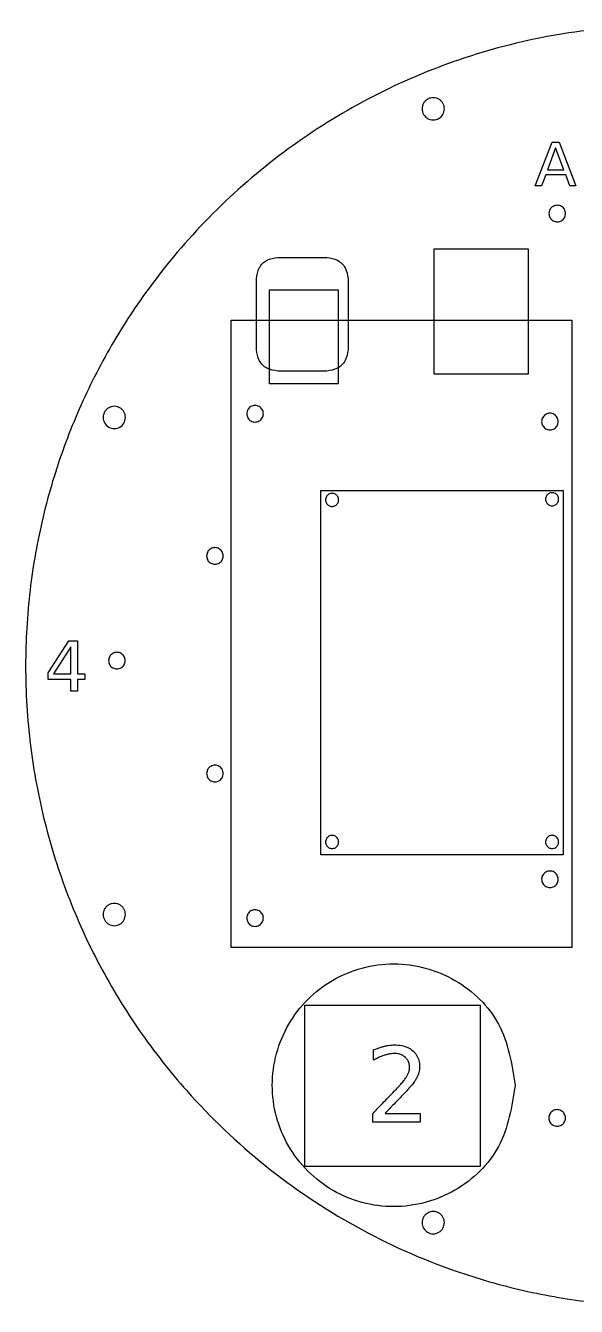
# Model space of a CAD drawing. Extents: x 0 to 245, y 0 to 210.
# Drawn here: x 0.2 to 90.3, y 0.2 to 209.8 of the extents above; entities that cross this region are included whole.
import ezdxf

# ---------------------------------------------------------------- set-up
doc = ezdxf.new("R2010")
doc.units = 0
doc.layers.add('Capa_1', color=7, linetype='CONTINUOUS')

msp = doc.modelspace()

# ---------------------------------------------------------------- linework, layer by layer
at = {"layer": 'Capa_1', "color": 7}
for p, q in [((68.701411, 196.201368), (68.701411, 196.201368)), ((87.168694, 180.426888), (87.168694, 180.426888)), ((41.431585, 171.878952), (49.452969, 171.878952)), ((41.431585, 171.878952), (41.431585, 171.878952)), ((37.94485, 156.76977), (37.94485, 168.392218)), ((52.939704, 168.392218), (52.939704, 156.76977)), ((49.452969, 153.283039), (41.431585, 153.283039)), ((16.512498, 145.682027), (16.512498, 145.682027)), ((37.717422, 144.925138), (37.717422, 144.925138)), ((85.977422, 143.655138), (85.977422, 143.655138)), ((51.400447, 132.192469), (51.400447, 132.192469)), ((87.400448, 132.292463), (87.400448, 132.292463)), ((29.791978, 123.015395), (29.791978, 123.015395)), ((3.842509, 103.883101), (7.265556, 109.097597)), ((7.265556, 109.097597), (8.665643, 109.097597)), ((7.265556, 109.097597), (7.265556, 109.097597)), ((8.665643, 109.097597), (8.665643, 103.734274)), ((7.5577, 108.127458), (4.746502, 103.734274)), ((7.5577, 103.734274), (7.5577, 108.127458)), ((7.5577, 108.127458), (7.5577, 108.127458)), ((13.75111, 105.880474), (13.75111, 105.880474)), ((3.842509, 102.808232), (3.842509, 103.883101)), ((7.5577, 102.808232), (3.842509, 102.808232)), ((4.746502, 103.734274), (7.5577, 103.734274)), ((7.5577, 100.867955), (7.5577, 102.808232)), ((8.665643, 103.734274), (9.839731, 103.734274)), ((9.839731, 102.808232), (8.665643, 102.808232)), ((8.665643, 102.808232), (8.665643, 100.867955)), ((9.839731, 103.734274), (9.839731, 102.808232)), ((8.665643, 100.867955), (7.5577, 100.867955)), ((29.794115, 87.401639), (29.794115, 87.401639)), ((51.400447, 76.192477), (51.400447, 76.192477)), ((87.400448, 76.192477), (87.400448, 76.192477)), ((85.977422, 68.725138), (85.977422, 68.725138)), ((16.512498, 64.317967), (16.512498, 64.317967)), ((37.717422, 62.375138), (37.717422, 62.375138)), ((57.092612, 40.459617), (57.092612, 42.154791)), ((57.011317, 30.346751), (57.011317, 31.759395)), ((58.986746, 31.759395), (64.717932, 31.759395)), ((58.986746, 31.759395), (58.986746, 31.759395)), ((64.717932, 31.759395), (64.717932, 30.346751)), ((64.717932, 30.346751), (57.011317, 30.346751)), ((87.158222, 29.663012), (87.158222, 29.663012)), ((68.701411, 13.885813), (68.701411, 13.885813))]:
    msp.add_line(p, q, dxfattribs=at)
at = {"layer": 'Capa_1', "color": 5}
for p, q in [((83.577298, 183.573539), (86.351529, 190.766921)), ((86.906374, 189.808125), (85.572797, 186.228297)), ((86.351529, 190.766921), (87.466088, 190.766921)), ((86.351529, 190.766921), (86.351529, 190.766921)), ((88.244819, 186.228297), (86.906374, 189.808125)), ((86.906374, 189.808125), (86.906374, 189.808125)), ((87.466088, 190.766921), (90.235451, 183.573539)), ((85.275906, 185.418861), (84.613985, 183.573539)), ((88.551444, 185.418861), (85.275906, 185.418861)), ((85.572797, 186.228297), (88.244819, 186.228297)), ((89.213365, 183.573539), (88.551444, 185.418861)), ((84.613985, 183.573539), (83.577298, 183.573539)), ((90.235451, 183.573539), (89.213365, 183.573539)), ((45.849861, 49.474122), (74.56363, 49.474122)), ((45.849861, 23.087296), (45.849861, 49.474122)), ((74.56363, 49.474122), (74.56363, 23.087296)), ((80.275243, 36.370669), (80.275243, 36.370669)), ((74.56363, 23.087296), (45.849861, 23.087296))]:
    msp.add_line(p, q, dxfattribs=at)
at = {"layer": 'Capa_1', "color": 1}
for p, q in [((67.030952, 152.774232), (67.030952, 173.299484)), ((67.030952, 173.299484), (82.42489, 173.299484)), ((82.42489, 173.299484), (82.42489, 152.774232)), ((40.091551, 151.170693), (40.091551, 166.564631)), ((40.091551, 166.564631), (51.316299, 166.564631)), ((51.316299, 166.564631), (51.316299, 151.170693)), ((33.818513, 58.89514), (33.818513, 161.612918)), ((33.818513, 161.612918), (89.536292, 161.612918)), ((89.536292, 161.612918), (89.536292, 58.89514)), ((51.316299, 151.170693), (40.091551, 151.170693)), ((82.42489, 152.774232), (67.030952, 152.774232)), ((48.503224, 133.753628), (88.150446, 133.753628)), ((48.503224, 74.106407), (48.503224, 133.753628)), ((88.150446, 133.753628), (88.150446, 74.106407)), ((88.150446, 74.106407), (48.503224, 74.106407)), ((89.536292, 58.89514), (33.818513, 58.89514))]:
    msp.add_line(p, q, dxfattribs=at)
at = {"layer": 'Capa_1', "color": 7}
for points, knots in [([(209.823611, 105.000001), (209.717952, 101.385285), (209.508647, 94.224674), (207.82397, 83.68108), (204.625568, 71.297356), (198.957139, 57.425926), (189.975326, 42.828705), (179.697416, 30.953031), (168.898599, 21.562321), (158.109844, 14.294493), (146.214998, 8.273125), (133.270168, 3.705143), (119.363073, 0.822714), (105.857192, -0.092234), (93.183545, 0.613239), (81.653448, 2.566127), (68.452632, 6.345107), (53.984735, 12.818058), (39.093489, 22.836258), (27.440903, 33.940157), (18.620662, 45.162469), (12.087967, 55.881316), (6.873096, 67.338379), (3.053149, 79.423802), (0.70277, 92.033198), (-0.077465, 104.800442), (0.655609, 117.374005), (2.796351, 129.427946), (6.25447, 140.928544), (10.931859, 151.798421), (16.733938, 161.964674), (24.320318, 172.379238), (34.025248, 182.644905), (46.105119, 192.180475), (59.452035, 199.856995), (73.861665, 205.523081), (89.141708, 209.035032), (103.90718, 210.140609), (117.611965, 209.325662), (129.890227, 207.101717), (142.578982, 203.208321), (155.436103, 197.326114), (168.066217, 189.17994), (179.664319, 179.115061), (189.929601, 167.153885), (198.494287, 153.369491), (204.181668, 139.958322), (207.586648, 127.530495), (209.471093, 116.397208), (209.705321, 108.824411), (209.823611, 105.000001)], [0, 0, 0, 0, 10.839365, 21.472356, 31.946993, 49.166007, 66.198159, 83.14894, 96.069441, 109.029848, 122.07338, 135.963191, 150.087453, 164.55185, 176.443184, 188.091595, 199.559116, 217.561806, 235.387991, 253.151609, 265.608487, 278.116932, 290.718608, 303.280926, 316.048738, 329.102116, 341.556527, 353.747632, 365.745865, 377.504188, 389.173197, 400.788336, 416.084357, 431.399026, 446.797599, 462.10819, 477.682494, 493.658256, 506.353474, 518.776507, 531.001575, 546.083876, 561.039699, 575.937787, 592.002095, 608.139307, 624.438323, 635.506063, 646.745625, 658.213139, 658.213139, 658.213139, 658.213139]), ([(68.701411, 196.201368), (68.651289, 195.879895), (68.552531, 195.246482), (67.826528, 194.549169), (66.879456, 194.29071), (65.922555, 194.549377), (65.225454, 195.245669), (65.011399, 196.043334), (65.096285, 196.678581), (65.28036, 197.123653), (65.573426, 197.505738), (65.95557, 197.798779), (66.400381, 197.983019), (66.877793, 198.046049), (67.355253, 197.98302), (67.799922, 197.798775), (68.182591, 197.505754), (68.4737, 197.123597), (68.665042, 196.678791), (68.689255, 196.360949), (68.701411, 196.201368)], [0, 0, 0, 0, 0.953491, 1.878702, 2.832193, 3.785684, 4.710894, 5.664385, 6.141761, 6.615186, 7.092562, 7.569937, 8.043363, 8.520738, 8.998114, 9.471539, 9.948915, 10.42629, 10.899716, 11.377091, 11.377091, 11.377091, 11.377091]), ([(87.168694, 180.426888), (87.408244, 180.389539), (87.880238, 180.315949), (88.399865, 179.774953), (88.592403, 179.069247), (88.399865, 178.356131), (87.880238, 177.836923), (87.168694, 177.644243), (86.45715, 177.836923), (85.937523, 178.356131), (85.744985, 179.069247), (85.937523, 179.774953), (86.45715, 180.315949), (86.929144, 180.389539), (87.168694, 180.426888)], [0, 0, 0, 0, 0.710507, 1.399941, 2.110449, 2.820956, 3.51039, 4.220898, 4.931405, 5.620839, 6.331346, 7.041854, 7.731287, 8.441795, 8.441795, 8.441795, 8.441795]), ([(37.94485, 168.392218), (38.04, 169.004148), (38.227268, 170.208507), (39.615296, 171.596534), (40.819654, 171.783802), (41.431585, 171.878952)], [0, 0, 0, 0, 1.825291, 3.59241, 5.417701, 5.417701, 5.417701, 5.417701]), ([(49.452969, 171.878952), (50.0649, 171.783802), (51.269258, 171.596534), (52.657286, 170.208507), (52.844554, 169.004148), (52.939704, 168.392218)], [0, 0, 0, 0, 1.825291, 3.59241, 5.417701, 5.417701, 5.417701, 5.417701]), ([(41.431585, 153.283039), (40.819654, 153.378189), (39.615296, 153.565456), (38.227268, 154.953482), (38.04, 156.15784), (37.94485, 156.76977)], [0, 0, 0, 0, 1.82529, 3.592409, 5.417699, 5.417699, 5.417699, 5.417699]), ([(52.939704, 156.76977), (52.844554, 156.15784), (52.657286, 154.953482), (51.269258, 153.565456), (50.0649, 153.378189), (49.452969, 153.283039)], [0, 0, 0, 0, 1.82529, 3.592409, 5.417699, 5.417699, 5.417699, 5.417699]), ([(16.512498, 145.682027), (16.462376, 145.360553), (16.363618, 144.727141), (15.637615, 144.029828), (14.690543, 143.771368), (13.733642, 144.030036), (13.036541, 144.726328), (12.822486, 145.523992), (12.907372, 146.15924), (13.091447, 146.604312), (13.384513, 146.986397), (13.766657, 147.279438), (14.211468, 147.463677), (14.68888, 147.526708), (15.16634, 147.463678), (15.611009, 147.279434), (15.993678, 146.986412), (16.284787, 146.604255), (16.476129, 146.15945), (16.500342, 145.841608), (16.512498, 145.682027)], [0, 0, 0, 0, 0.953491, 1.878702, 2.832193, 3.785684, 4.710894, 5.664385, 6.141761, 6.615186, 7.092562, 7.569937, 8.043363, 8.520738, 8.998114, 9.471539, 9.948915, 10.42629, 10.899716, 11.377091, 11.377091, 11.377091, 11.377091]), ([(37.717422, 144.925138), (37.477872, 144.962487), (37.005878, 145.036077), (36.48625, 145.577073), (36.293713, 146.282779), (36.48625, 146.995895), (37.005878, 147.515103), (37.717422, 147.707783), (38.428966, 147.515103), (38.948593, 146.995895), (39.14113, 146.282779), (38.948593, 145.577073), (38.428966, 145.036077), (37.956971, 144.962487), (37.717422, 144.925138)], [0, 0, 0, 0, 0.710507, 1.399941, 2.110449, 2.820956, 3.51039, 4.220897, 4.931405, 5.620839, 6.331346, 7.041853, 7.731287, 8.441795, 8.441795, 8.441795, 8.441795]), ([(85.977422, 143.655138), (85.737872, 143.692487), (85.265878, 143.766077), (84.74625, 144.307073), (84.553713, 145.012779), (84.74625, 145.725895), (85.265878, 146.245103), (85.977422, 146.437783), (86.688966, 146.245103), (87.208593, 145.725895), (87.40113, 145.012779), (87.208593, 144.307073), (86.688966, 143.766077), (86.216971, 143.692487), (85.977422, 143.655138)], [0, 0, 0, 0, 0.710507, 1.399941, 2.110449, 2.820956, 3.51039, 4.220897, 4.931405, 5.620839, 6.331346, 7.041853, 7.731287, 8.441795, 8.441795, 8.441795, 8.441795]), ([(51.400447, 132.192469), (51.39329, 132.098519), (51.379036, 131.911397), (51.266387, 131.649527), (51.095003, 131.42454), (50.869715, 131.25203), (50.607926, 131.14356), (50.326831, 131.106453), (50.045765, 131.143561), (49.783892, 131.252028), (49.558913, 131.424549), (49.386377, 131.649494), (49.278006, 131.91152), (49.228032, 132.285509), (49.354052, 132.755116), (49.764456, 133.165043), (50.32781, 133.317327), (50.885378, 133.165165), (51.312797, 132.754638), (51.370939, 132.38173), (51.400447, 132.192469)], [0, 0, 0, 0, 0.281045, 0.559764, 0.840808, 1.121853, 1.400572, 1.681617, 1.962661, 2.24138, 2.522425, 2.80347, 3.082189, 3.363233, 3.92458, 4.469278, 5.030625, 5.591972, 6.13667, 6.698017, 6.698017, 6.698017, 6.698017]), ([(87.400448, 132.292463), (87.393292, 132.198513), (87.379037, 132.011391), (87.266388, 131.749521), (87.095004, 131.524534), (86.869715, 131.352024), (86.607925, 131.243554), (86.326831, 131.206447), (86.045765, 131.243555), (85.783892, 131.352022), (85.558913, 131.524544), (85.386377, 131.749488), (85.278008, 132.011514), (85.228025, 132.385508), (85.354115, 132.855069), (85.764233, 133.265183), (86.233781, 133.391274), (86.607802, 133.341291), (86.869747, 133.232922), (87.094994, 133.060386), (87.26639, 132.835407), (87.379036, 132.573535), (87.393291, 132.386413), (87.400448, 132.292463)], [0, 0, 0, 0, 0.281045, 0.559764, 0.840809, 1.121854, 1.400573, 1.681618, 1.962663, 2.241382, 2.522426, 2.803471, 3.08219, 3.363234, 3.924581, 4.469278, 5.030625, 5.311669, 5.590388, 5.871433, 6.152477, 6.431196, 6.712241, 6.712241, 6.712241, 6.712241]), ([(29.791978, 123.015395), (29.829327, 123.254945), (29.902917, 123.726939), (30.443913, 124.246566), (31.14962, 124.439104), (31.862735, 124.246566), (32.381943, 123.726939), (32.574624, 123.015395), (32.381943, 122.303851), (31.862735, 121.784224), (31.14962, 121.591686), (30.443913, 121.784224), (29.902917, 122.303851), (29.829327, 122.775845), (29.791978, 123.015395)], [0, 0, 0, 0, 0.710507, 1.399941, 2.110449, 2.820956, 3.51039, 4.220897, 4.931405, 5.620839, 6.331346, 7.041853, 7.731287, 8.441795, 8.441795, 8.441795, 8.441795]), ([(13.75111, 105.880474), (13.788459, 106.120023), (13.862049, 106.592018), (14.403046, 107.111645), (15.108752, 107.304183), (15.821868, 107.111645), (16.341076, 106.592018), (16.533756, 105.880474), (16.341076, 105.16893), (15.821868, 104.649303), (15.108752, 104.456765), (14.403046, 104.649303), (13.862049, 105.16893), (13.788459, 105.640924), (13.75111, 105.880474)], [0, 0, 0, 0, 0.710507, 1.399941, 2.110449, 2.820956, 3.51039, 4.220898, 4.931405, 5.620839, 6.331346, 7.041854, 7.731288, 8.441795, 8.441795, 8.441795, 8.441795]), ([(29.794115, 87.401639), (29.831463, 87.641188), (29.905053, 88.113183), (30.44605, 88.63281), (31.151756, 88.825347), (31.864872, 88.63281), (32.38408, 88.113183), (32.57676, 87.401639), (32.38408, 86.690095), (31.864872, 86.170467), (31.151756, 85.97793), (30.44605, 86.170467), (29.905053, 86.690095), (29.831463, 87.162089), (29.794115, 87.401639)], [0, 0, 0, 0, 0.710507, 1.399941, 2.110449, 2.820956, 3.51039, 4.220898, 4.931405, 5.620839, 6.331346, 7.041854, 7.731287, 8.441795, 8.441795, 8.441795, 8.441795]), ([(51.400447, 76.192477), (51.39329, 76.098527), (51.379036, 75.911404), (51.266387, 75.649535), (51.095003, 75.424548), (50.869715, 75.252038), (50.607926, 75.143568), (50.326831, 75.106461), (50.045765, 75.143568), (49.783892, 75.252035), (49.558913, 75.424557), (49.386377, 75.649501), (49.278006, 75.911528), (49.228032, 76.285516), (49.354052, 76.755124), (49.764456, 77.16505), (50.32781, 77.317335), (50.885378, 77.165173), (51.312797, 76.754645), (51.370939, 76.381737), (51.400447, 76.192477)], [0, 0, 0, 0, 0.281045, 0.559764, 0.840808, 1.121853, 1.400572, 1.681617, 1.962661, 2.24138, 2.522425, 2.80347, 3.082189, 3.363233, 3.92458, 4.469278, 5.030625, 5.591972, 6.13667, 6.698017, 6.698017, 6.698017, 6.698017]), ([(87.400448, 76.192477), (87.393292, 76.098527), (87.379037, 75.911404), (87.266388, 75.649534), (87.095004, 75.424547), (86.869715, 75.252037), (86.607925, 75.143567), (86.326831, 75.106461), (86.045765, 75.143568), (85.783892, 75.252036), (85.558913, 75.424557), (85.386377, 75.649502), (85.278008, 75.911527), (85.228025, 76.285521), (85.354115, 76.755083), (85.764233, 77.165197), (86.233781, 77.291288), (86.607802, 77.241304), (86.869747, 77.132936), (87.094994, 76.960399), (87.26639, 76.73542), (87.379036, 76.473549), (87.393291, 76.286427), (87.400448, 76.192477)], [0, 0, 0, 0, 0.281045, 0.559764, 0.840809, 1.121854, 1.400573, 1.681618, 1.962663, 2.241382, 2.522426, 2.803471, 3.08219, 3.363234, 3.924581, 4.469278, 5.030625, 5.311669, 5.590388, 5.871433, 6.152477, 6.431196, 6.712241, 6.712241, 6.712241, 6.712241]), ([(85.977422, 68.725138), (85.737872, 68.762487), (85.265878, 68.836077), (84.74625, 69.377073), (84.553713, 70.082779), (84.74625, 70.795895), (85.265878, 71.315103), (85.977422, 71.507783), (86.688966, 71.315103), (87.208593, 70.795895), (87.40113, 70.082779), (87.208593, 69.377073), (86.688966, 68.836077), (86.216971, 68.762487), (85.977422, 68.725138)], [0, 0, 0, 0, 0.710507, 1.399941, 2.110449, 2.820956, 3.51039, 4.220897, 4.931405, 5.620839, 6.331346, 7.041853, 7.731287, 8.441795, 8.441795, 8.441795, 8.441795]), ([(16.512498, 64.317967), (16.462376, 63.996493), (16.363618, 63.363081), (15.637615, 62.665768), (14.690543, 62.407309), (13.733642, 62.665976), (13.036541, 63.362268), (12.822486, 64.159932), (12.907372, 64.79518), (13.091447, 65.240252), (13.384513, 65.622337), (13.766657, 65.915378), (14.211468, 66.099617), (14.68888, 66.162648), (15.16634, 66.099618), (15.611009, 65.915374), (15.993678, 65.622352), (16.284787, 65.240195), (16.476129, 64.79539), (16.500342, 64.477548), (16.512498, 64.317967)], [0, 0, 0, 0, 0.953491, 1.878702, 2.832193, 3.785684, 4.710894, 5.664385, 6.141761, 6.615186, 7.092562, 7.569937, 8.043363, 8.520738, 8.998114, 9.471539, 9.948915, 10.42629, 10.899716, 11.377091, 11.377091, 11.377091, 11.377091]), ([(37.717422, 62.375138), (37.477872, 62.412487), (37.005878, 62.486077), (36.48625, 63.027073), (36.293713, 63.732779), (36.48625, 64.445895), (37.005878, 64.965103), (37.717422, 65.157783), (38.428966, 64.965103), (38.948593, 64.445895), (39.14113, 63.732779), (38.948593, 63.027073), (38.428966, 62.486077), (37.956971, 62.412487), (37.717422, 62.375138)], [0, 0, 0, 0, 0.710507, 1.399941, 2.110449, 2.820956, 3.51039, 4.220897, 4.931405, 5.620839, 6.331346, 7.041853, 7.731287, 8.441795, 8.441795, 8.441795, 8.441795]), ([(57.092612, 42.154791), (57.307384, 42.240059), (57.723859, 42.405405), (58.342713, 42.610238), (58.931525, 42.772569), (59.490083, 42.889269), (60.017235, 42.960951), (60.750836, 42.993975), (61.661814, 42.91771), (62.6983, 42.600187), (63.549435, 42.057372), (64.19521, 41.329644), (64.581344, 40.42809), (64.672894, 39.60634), (64.631977, 38.937995), (64.53968, 38.447443), (64.425479, 38.138054), (64.36837, 37.983335)], [0, 0, 0, 0, 0.693116, 1.344059, 1.954503, 2.524524, 3.054762, 3.548482, 4.725795, 5.77864, 6.768761, 7.71699, 8.65355, 9.663968, 10.166315, 10.660237, 11.154318, 11.154318, 11.154318, 11.154318]), ([(62.319777, 40.94158), (62.16032, 41.067081), (61.836441, 41.321992), (61.219801, 41.524402), (60.60837, 41.579862), (60.020929, 41.542737), (59.473707, 41.449563), (58.907403, 41.295676), (58.321195, 41.077015), (57.709767, 40.799638), (57.303403, 40.575752), (57.092612, 40.459617)], [0, 0, 0, 0, 0.604803, 1.228443, 1.912113, 2.437792, 2.990074, 3.574806, 4.195539, 4.865208, 5.586981, 5.586981, 5.586981, 5.586981]), ([(62.685597, 38.091363), (62.748701, 38.22911), (62.871043, 38.496165), (62.977681, 38.914867), (63.019867, 39.400891), (62.956624, 39.940778), (62.727852, 40.50923), (62.456546, 40.796675), (62.319777, 40.94158)], [0, 0, 0, 0, 0.453826, 0.879856, 1.288552, 1.911795, 2.495375, 3.088634, 3.088634, 3.088634, 3.088634]), ([(61.588134, 36.562383), (61.747826, 36.751289), (62.0425, 37.099871), (62.417054, 37.6068), (62.602052, 37.940613), (62.685597, 38.091363)], [0, 0, 0, 0, 0.742199, 1.369557, 1.886182, 1.886182, 1.886182, 1.886182]), ([(64.36837, 37.983335), (64.293237, 37.820841), (64.129154, 37.465967), (63.781027, 36.930167), (63.502178, 36.566731), (63.352202, 36.37126)], [0, 0, 0, 0, 0.53653, 1.171736, 1.910962, 1.910962, 1.910962, 1.910962]), ([(57.011317, 31.759395), (57.243839, 32.004277), (57.757479, 32.545221), (58.606086, 33.428401), (59.539038, 34.391994), (60.414507, 35.300689), (61.096267, 36.014253), (61.452039, 36.41072), (61.588134, 36.562383)], [0, 0, 0, 0, 1.013063, 2.237856, 3.674397, 5.036725, 6.023434, 6.634728, 6.634728, 6.634728, 6.634728]), ([(63.352202, 36.37126), (63.274502, 36.283599), (63.05658, 36.037739), (62.623063, 35.574759), (62.268968, 35.197979), (62.059638, 34.975237)], [0, 0, 0, 0, 0.351407, 0.985582, 1.902608, 1.902608, 1.902608, 1.902608]), ([(62.059638, 34.975237), (61.784545, 34.68615), (61.168761, 34.039039), (60.144181, 32.967359), (59.394503, 32.184953), (58.986746, 31.759395)], [0, 0, 0, 0, 1.197175, 2.679827, 4.447958, 4.447958, 4.447958, 4.447958]), ([(87.158222, 29.663012), (86.918561, 29.699635), (86.446346, 29.771795), (85.925082, 30.311215), (85.730408, 31.016335), (85.920785, 31.730031), (86.438837, 32.25081), (87.149794, 32.445645), (87.861918, 32.255121), (88.383116, 31.737489), (88.577812, 31.024959), (88.387413, 30.318673), (87.869427, 29.776105), (87.397658, 29.701086), (87.158222, 29.663012)], [0, 0, 0, 0, 0.710507, 1.399941, 2.110449, 2.820956, 3.51039, 4.220897, 4.931405, 5.620839, 6.331346, 7.041853, 7.731287, 8.441794, 8.441794, 8.441794, 8.441794]), ([(68.701411, 13.885813), (68.651289, 13.564339), (68.552531, 12.930927), (67.826528, 12.233614), (66.879456, 11.975154), (65.922555, 12.233822), (65.225454, 12.930113), (65.011399, 13.727778), (65.096285, 14.363025), (65.28036, 14.808098), (65.573426, 15.190183), (65.95557, 15.483224), (66.400381, 15.667463), (66.877793, 15.730493), (67.355253, 15.667464), (67.799922, 15.483219), (68.182591, 15.190198), (68.4737, 14.808041), (68.665042, 14.363235), (68.689255, 14.045394), (68.701411, 13.885813)], [0, 0, 0, 0, 0.953491, 1.878702, 2.832193, 3.785684, 4.710894, 5.664385, 6.141761, 6.615186, 7.092562, 7.569937, 8.043363, 8.520738, 8.998114, 9.471539, 9.948915, 10.42629, 10.899716, 11.377091, 11.377091, 11.377091, 11.377091])]:
    msp.add_open_spline(points, degree=3, knots=knots, dxfattribs=at)
at = {"layer": 'Capa_1', "color": 5}
msp.add_open_spline([(80.275243, 36.370668), (79.728591, 32.868794), (78.651502, 25.96891), (70.751538, 18.368733), (62.139167, 16.038286), (55.208539, 16.962861), (50.361957, 18.968156), (46.199118, 22.161013), (43.006399, 26.323302), (41.001104, 31.171936), (40.076347, 38.092291), (42.408259, 46.782034), (50.002458, 54.367415), (60.42691, 57.185326), (70.744292, 54.369681), (78.653354, 46.773173), (79.729215, 39.872794), (80.275243, 36.370669)], degree=3, knots=[0, 0, 0, 0, 10.387307, 20.466529, 30.853835, 36.054348, 41.211825, 46.412338, 51.612851, 56.770329, 61.970842, 72.358148, 82.43737, 92.824675, 103.211979, 113.291201, 123.678507, 123.678507, 123.678507, 123.678507], dxfattribs=at)

doc.saveas('drawing.dxf')
